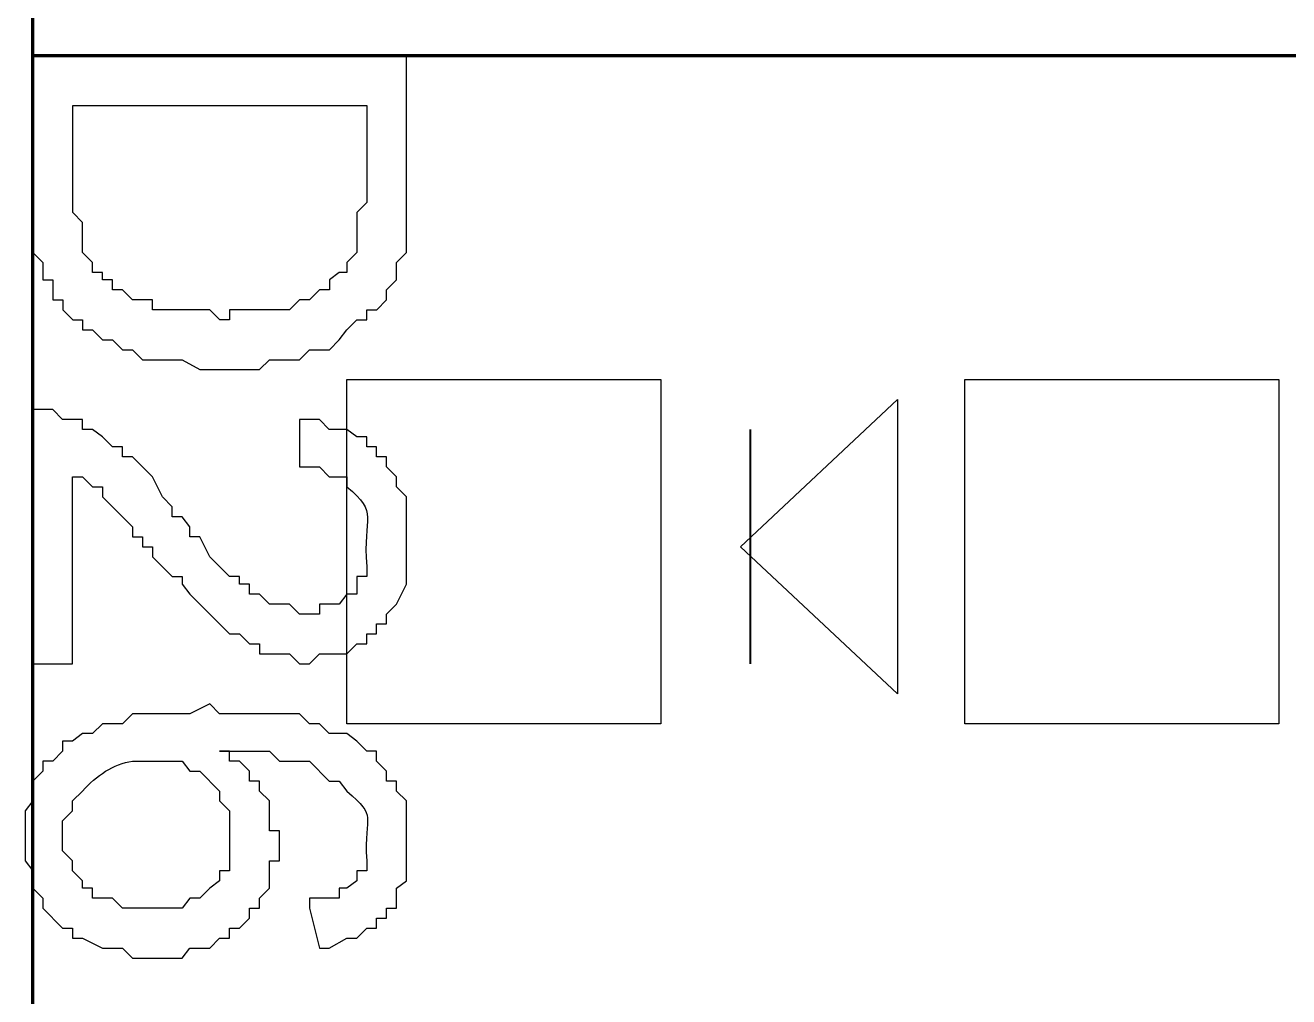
# Model space of a CAD drawing. Header units: millimetres. Extents: x -109 to -14.2, y -107.5 to -24.7.
# Drawn here: x -46.628 to -43.356, y -63.467 to -60.953 of the extents above; entities that cross this region are included whole.
import ezdxf

# ---------------------------------------------------------------- set-up
doc = ezdxf.new("R2010")
doc.units = ezdxf.units.MM
doc.header["$MEASUREMENT"] = 0
doc.layers.add('layer 1', color=7, linetype='Continuous')

msp = doc.modelspace()

# ---------------------------------------------------------------- linework, layer by layer
at = {"layer": 'layer 1', "color": 0, "lineweight": 80}
for points in [[(-46.6086, -91.5042), (-46.6086, -91.5042), (-46.6086, -40.7152), (-46.6086, -40.7152)], [(-46.6086, -61.0308), (-46.6086, -61.0308), (-37.9674, -61.0308), (-37.9674, -61.0308)]]:
    msp.add_open_spline(points, degree=3, dxfattribs=at)
at = {"layer": 'layer 1', "color": 0}
for points, knots in [([(-46.6086, -58.4881), (-46.6086, -58.4881), (-46.6086, -61.0308), (-46.6086, -61.0308), (-46.6086, -61.0308), (-46.6086, -61.0308), (-37.7157, -61.0308), (-37.7157, -61.0308), (-37.7157, -61.0308), (-37.7157, -61.0308), (-37.7157, -58.4881), (-37.7157, -58.4881), (-37.7157, -58.4881), (-37.7157, -58.4881), (-46.6086, -58.4881), (-46.6086, -58.4881)], [0, 0, 0, 0, 0.2, 0.2, 0.2, 0.2, 0.4, 0.4, 0.4, 0.4, 0.6, 0.6, 0.6, 0.6, 1, 1, 1, 1]), ([(-46.6086, -61.0308), (-46.6086, -61.0308), (-45.6406, -61.0308), (-45.6406, -61.0308), (-45.6406, -61.0308), (-45.6406, -61.0308), (-45.6406, -61.5406), (-45.6406, -61.5406), (-45.6406, -61.5406), (-45.6406, -61.5406), (-45.6664, -61.5664), (-45.6664, -61.5664), (-45.6664, -61.5664), (-45.6664, -61.5664), (-45.6664, -61.6116), (-45.6664, -61.6116), (-45.6664, -61.6116), (-45.6664, -61.6116), (-45.6922, -61.6374), (-45.6922, -61.6374), (-45.6922, -61.6374), (-45.6922, -61.6374), (-45.6922, -61.6632), (-45.6922, -61.6632), (-45.6922, -61.6632), (-45.6922, -61.6632), (-45.718, -61.6891), (-45.718, -61.6891), (-45.718, -61.6891), (-45.718, -61.6891), (-45.7438, -61.6891), (-45.7438, -61.6891), (-45.7438, -61.6891), (-45.7438, -61.6891), (-45.7438, -61.7149), (-45.7438, -61.7149), (-45.7438, -61.7149), (-45.7438, -61.7149), (-45.7696, -61.7149), (-45.7696, -61.7149), (-45.7696, -61.7149), (-45.7696, -61.7149), (-45.7954, -61.7407), (-45.7954, -61.7407), (-45.7954, -61.7407), (-45.7954, -61.7407), (-45.8148, -61.7665), (-45.8148, -61.7665), (-45.8148, -61.7665), (-45.8148, -61.7665), (-45.8406, -61.7923), (-45.8406, -61.7923), (-45.8406, -61.7923), (-45.8406, -61.7923), (-45.8922, -61.7923), (-45.8922, -61.7923), (-45.8922, -61.7923), (-45.8922, -61.7923), (-45.9181, -61.8181), (-45.9181, -61.8181), (-45.9181, -61.8181), (-45.9181, -61.8181), (-45.9955, -61.8181), (-45.9955, -61.8181), (-45.9955, -61.8181), (-45.9955, -61.8181), (-46.0213, -61.8439), (-46.0213, -61.8439), (-46.0213, -61.8439), (-46.0213, -61.8439), (-46.1762, -61.8439), (-46.1762, -61.8439), (-46.1762, -61.8439), (-46.1762, -61.8439), (-46.2214, -61.8181), (-46.2214, -61.8181), (-46.2214, -61.8181), (-46.2214, -61.8181), (-46.3246, -61.8181), (-46.3246, -61.8181), (-46.3246, -61.8181), (-46.3246, -61.8181), (-46.3505, -61.7923), (-46.3505, -61.7923), (-46.3505, -61.7923), (-46.3505, -61.7923), (-46.3763, -61.7923), (-46.3763, -61.7923), (-46.3763, -61.7923), (-46.3763, -61.7923), (-46.4021, -61.7665), (-46.4021, -61.7665), (-46.4021, -61.7665), (-46.4021, -61.7665), (-46.4279, -61.7665), (-46.4279, -61.7665), (-46.4279, -61.7665), (-46.4279, -61.7665), (-46.4537, -61.7407), (-46.4537, -61.7407), (-46.4537, -61.7407), (-46.4537, -61.7407), (-46.4795, -61.7407), (-46.4795, -61.7407), (-46.4795, -61.7407), (-46.4795, -61.7407), (-46.4795, -61.7149), (-46.4795, -61.7149), (-46.4795, -61.7149), (-46.4795, -61.7149), (-46.5053, -61.7149), (-46.5053, -61.7149), (-46.5053, -61.7149), (-46.5053, -61.7149), (-46.5311, -61.6891), (-46.5311, -61.6891), (-46.5311, -61.6891), (-46.5311, -61.6891), (-46.5311, -61.6632), (-46.5311, -61.6632), (-46.5311, -61.6632), (-46.5311, -61.6632), (-46.557, -61.6632), (-46.557, -61.6632), (-46.557, -61.6632), (-46.557, -61.6632), (-46.557, -61.6116), (-46.557, -61.6116), (-46.557, -61.6116), (-46.557, -61.6116), (-46.5828, -61.6116), (-46.5828, -61.6116), (-46.5828, -61.6116), (-46.5828, -61.6116), (-46.5828, -61.5664), (-46.5828, -61.5664), (-46.5828, -61.5664), (-46.5828, -61.5664), (-46.6086, -61.5406), (-46.6086, -61.5406), (-46.6086, -61.5406), (-46.6086, -61.5406), (-46.6086, -61.3857), (-46.6086, -61.3857), (-46.6086, -61.3857), (-46.6086, -61.3857), (-46.6086, -61.0308), (-46.6086, -61.0308)], [0, 0, 0, 0, 0.026316, 0.026316, 0.026316, 0.026316, 0.052632, 0.052632, 0.052632, 0.052632, 0.078947, 0.078947, 0.078947, 0.078947, 0.105263, 0.105263, 0.105263, 0.105263, 0.131579, 0.131579, 0.131579, 0.131579, 0.157895, 0.157895, 0.157895, 0.157895, 0.184211, 0.184211, 0.184211, 0.184211, 0.210526, 0.210526, 0.210526, 0.210526, 0.236842, 0.236842, 0.236842, 0.236842, 0.263158, 0.263158, 0.263158, 0.263158, 0.289474, 0.289474, 0.289474, 0.289474, 0.315789, 0.315789, 0.315789, 0.315789, 0.342105, 0.342105, 0.342105, 0.342105, 0.368421, 0.368421, 0.368421, 0.368421, 0.394737, 0.394737, 0.394737, 0.394737, 0.421053, 0.421053, 0.421053, 0.421053, 0.447368, 0.447368, 0.447368, 0.447368, 0.473684, 0.473684, 0.473684, 0.473684, 0.5, 0.5, 0.5, 0.5, 0.526316, 0.526316, 0.526316, 0.526316, 0.552632, 0.552632, 0.552632, 0.552632, 0.578947, 0.578947, 0.578947, 0.578947, 0.605263, 0.605263, 0.605263, 0.605263, 0.631579, 0.631579, 0.631579, 0.631579, 0.657895, 0.657895, 0.657895, 0.657895, 0.684211, 0.684211, 0.684211, 0.684211, 0.710526, 0.710526, 0.710526, 0.710526, 0.736842, 0.736842, 0.736842, 0.736842, 0.763158, 0.763158, 0.763158, 0.763158, 0.789474, 0.789474, 0.789474, 0.789474, 0.815789, 0.815789, 0.815789, 0.815789, 0.842105, 0.842105, 0.842105, 0.842105, 0.868421, 0.868421, 0.868421, 0.868421, 0.894737, 0.894737, 0.894737, 0.894737, 0.921053, 0.921053, 0.921053, 0.921053, 0.947368, 0.947368, 0.947368, 0.947368, 1, 1, 1, 1]), ([(-46.5053, -61.1599), (-46.5053, -61.1599), (-46.5053, -61.4374), (-46.5053, -61.4374), (-46.5053, -61.4374), (-46.5053, -61.4374), (-46.4795, -61.4632), (-46.4795, -61.4632), (-46.4795, -61.4632), (-46.4795, -61.4632), (-46.4795, -61.5406), (-46.4795, -61.5406), (-46.4795, -61.5406), (-46.4795, -61.5406), (-46.4537, -61.5664), (-46.4537, -61.5664), (-46.4537, -61.5664), (-46.4537, -61.5664), (-46.4537, -61.5923), (-46.4537, -61.5923), (-46.4537, -61.5923), (-46.4537, -61.5923), (-46.4279, -61.5923), (-46.4279, -61.5923), (-46.4279, -61.5923), (-46.4279, -61.5923), (-46.4279, -61.6116), (-46.4279, -61.6116), (-46.4279, -61.6116), (-46.4279, -61.6116), (-46.4021, -61.6116), (-46.4021, -61.6116), (-46.4021, -61.6116), (-46.4021, -61.6116), (-46.4021, -61.6374), (-46.4021, -61.6374), (-46.4021, -61.6374), (-46.4021, -61.6374), (-46.3763, -61.6374), (-46.3763, -61.6374), (-46.3763, -61.6374), (-46.3763, -61.6374), (-46.3505, -61.6632), (-46.3505, -61.6632), (-46.3505, -61.6632), (-46.3505, -61.6632), (-46.2988, -61.6632), (-46.2988, -61.6632), (-46.2988, -61.6632), (-46.2988, -61.6632), (-46.2988, -61.6891), (-46.2988, -61.6891), (-46.2988, -61.6891), (-46.2988, -61.6891), (-46.1504, -61.6891), (-46.1504, -61.6891), (-46.1504, -61.6891), (-46.1504, -61.6891), (-46.1246, -61.7149), (-46.1246, -61.7149), (-46.1246, -61.7149), (-46.1246, -61.7149), (-46.0988, -61.7149), (-46.0988, -61.7149), (-46.0988, -61.7149), (-46.0988, -61.7149), (-46.0988, -61.6891), (-46.0988, -61.6891), (-46.0988, -61.6891), (-46.0988, -61.6891), (-45.9439, -61.6891), (-45.9439, -61.6891), (-45.9439, -61.6891), (-45.9439, -61.6891), (-45.9181, -61.6632), (-45.9181, -61.6632), (-45.9181, -61.6632), (-45.9181, -61.6632), (-45.8922, -61.6632), (-45.8922, -61.6632), (-45.8922, -61.6632), (-45.8922, -61.6632), (-45.8664, -61.6374), (-45.8664, -61.6374), (-45.8664, -61.6374), (-45.8664, -61.6374), (-45.8406, -61.6374), (-45.8406, -61.6374), (-45.8406, -61.6374), (-45.8406, -61.6374), (-45.8406, -61.6116), (-45.8406, -61.6116), (-45.8406, -61.6116), (-45.8406, -61.6116), (-45.8148, -61.5923), (-45.8148, -61.5923), (-45.8148, -61.5923), (-45.8148, -61.5923), (-45.7954, -61.5923), (-45.7954, -61.5923), (-45.7954, -61.5923), (-45.7954, -61.5923), (-45.7954, -61.5664), (-45.7954, -61.5664), (-45.7954, -61.5664), (-45.7954, -61.5664), (-45.7696, -61.5406), (-45.7696, -61.5406), (-45.7696, -61.5406), (-45.7696, -61.5406), (-45.7696, -61.4374), (-45.7696, -61.4374), (-45.7696, -61.4374), (-45.7696, -61.4374), (-45.7438, -61.4116), (-45.7438, -61.4116), (-45.7438, -61.4116), (-45.7438, -61.4116), (-45.7438, -61.1599), (-45.7438, -61.1599), (-45.7438, -61.1599), (-45.7438, -61.1599), (-46.5053, -61.1599), (-46.5053, -61.1599)], [0, 0, 0, 0, 0.03125, 0.03125, 0.03125, 0.03125, 0.0625, 0.0625, 0.0625, 0.0625, 0.09375, 0.09375, 0.09375, 0.09375, 0.125, 0.125, 0.125, 0.125, 0.15625, 0.15625, 0.15625, 0.15625, 0.1875, 0.1875, 0.1875, 0.1875, 0.21875, 0.21875, 0.21875, 0.21875, 0.25, 0.25, 0.25, 0.25, 0.28125, 0.28125, 0.28125, 0.28125, 0.3125, 0.3125, 0.3125, 0.3125, 0.34375, 0.34375, 0.34375, 0.34375, 0.375, 0.375, 0.375, 0.375, 0.40625, 0.40625, 0.40625, 0.40625, 0.4375, 0.4375, 0.4375, 0.4375, 0.46875, 0.46875, 0.46875, 0.46875, 0.5, 0.5, 0.5, 0.5, 0.53125, 0.53125, 0.53125, 0.53125, 0.5625, 0.5625, 0.5625, 0.5625, 0.59375, 0.59375, 0.59375, 0.59375, 0.625, 0.625, 0.625, 0.625, 0.65625, 0.65625, 0.65625, 0.65625, 0.6875, 0.6875, 0.6875, 0.6875, 0.71875, 0.71875, 0.71875, 0.71875, 0.75, 0.75, 0.75, 0.75, 0.78125, 0.78125, 0.78125, 0.78125, 0.8125, 0.8125, 0.8125, 0.8125, 0.84375, 0.84375, 0.84375, 0.84375, 0.875, 0.875, 0.875, 0.875, 0.90625, 0.90625, 0.90625, 0.90625, 0.9375, 0.9375, 0.9375, 0.9375, 1, 1, 1, 1]), ([(-45.7954, -61.8697), (-45.7954, -61.8697), (-45.7954, -62.7603), (-45.7954, -62.7603), (-45.7954, -62.7603), (-45.7954, -62.7603), (-44.9823, -62.7603), (-44.9823, -62.7603), (-44.9823, -62.7603), (-44.9823, -62.7603), (-44.9823, -61.8697), (-44.9823, -61.8697), (-44.9823, -61.8697), (-44.9823, -61.8697), (-45.7954, -61.8697), (-45.7954, -61.8697)], [0, 0, 0, 0, 0.2, 0.2, 0.2, 0.2, 0.4, 0.4, 0.4, 0.4, 0.6, 0.6, 0.6, 0.6, 1, 1, 1, 1]), ([(-44.195, -61.8697), (-44.195, -61.8697), (-44.195, -62.7603), (-44.195, -62.7603), (-44.195, -62.7603), (-44.195, -62.7603), (-43.3818, -62.7603), (-43.3818, -62.7603), (-43.3818, -62.7603), (-43.3818, -62.7603), (-43.3818, -61.8697), (-43.3818, -61.8697), (-43.3818, -61.8697), (-43.3818, -61.8697), (-44.195, -61.8697), (-44.195, -61.8697)], [0, 0, 0, 0, 0.2, 0.2, 0.2, 0.2, 0.4, 0.4, 0.4, 0.4, 0.6, 0.6, 0.6, 0.6, 1, 1, 1, 1]), ([(-44.3692, -61.9214), (-44.3692, -61.9214), (-44.7758, -62.3021), (-44.7758, -62.3021), (-44.7758, -62.3021), (-44.7758, -62.3021), (-44.3692, -62.6829), (-44.3692, -62.6829), (-44.3692, -62.6829), (-44.3692, -62.6829), (-44.3692, -61.9214), (-44.3692, -61.9214)], [0, 0, 0, 0, 0.25, 0.25, 0.25, 0.25, 0.5, 0.5, 0.5, 0.5, 1, 1, 1, 1]), ([(-46.5054, -62.6054), (-46.5054, -62.6054), (-46.6087, -62.6054), (-46.6087, -62.6054), (-46.6087, -62.6054), (-46.6087, -62.6054), (-46.6087, -61.9472), (-46.6087, -61.9472), (-46.6087, -61.9472), (-46.6087, -61.9472), (-46.5571, -61.9472), (-46.5571, -61.9472), (-46.5571, -61.9472), (-46.5571, -61.9472), (-46.5313, -61.973), (-46.5313, -61.973), (-46.5313, -61.973), (-46.5313, -61.973), (-46.4796, -61.973), (-46.4796, -61.973), (-46.4796, -61.973), (-46.4796, -61.973), (-46.4796, -61.9988), (-46.4796, -61.9988), (-46.4796, -61.9988), (-46.4796, -61.9988), (-46.4538, -61.9988), (-46.4538, -61.9988), (-46.4538, -61.9988), (-46.4538, -61.9988), (-46.428, -62.0182), (-46.428, -62.0182), (-46.428, -62.0182), (-46.428, -62.0182), (-46.4022, -62.044), (-46.4022, -62.044), (-46.4022, -62.044), (-46.4022, -62.044), (-46.3764, -62.044), (-46.3764, -62.044), (-46.3764, -62.044), (-46.3764, -62.044), (-46.3764, -62.0698), (-46.3764, -62.0698), (-46.3764, -62.0698), (-46.3764, -62.0698), (-46.3505, -62.0698), (-46.3505, -62.0698), (-46.3505, -62.0698), (-46.3505, -62.0698), (-46.2989, -62.1214), (-46.2989, -62.1214), (-46.2989, -62.1214), (-46.2989, -62.1214), (-46.2731, -62.1731), (-46.2731, -62.1731), (-46.2731, -62.1731), (-46.2731, -62.1731), (-46.2473, -62.1989), (-46.2473, -62.1989), (-46.2473, -62.1989), (-46.2473, -62.1989), (-46.2473, -62.2247), (-46.2473, -62.2247), (-46.2473, -62.2247), (-46.2473, -62.2247), (-46.2215, -62.2247), (-46.2215, -62.2247), (-46.2215, -62.2247), (-46.2215, -62.2247), (-46.2021, -62.2505), (-46.2021, -62.2505), (-46.2021, -62.2505), (-46.2021, -62.2505), (-46.2021, -62.2763), (-46.2021, -62.2763), (-46.2021, -62.2763), (-46.2021, -62.2763), (-46.1763, -62.2763), (-46.1763, -62.2763), (-46.1763, -62.2763), (-46.1763, -62.2763), (-46.1505, -62.328), (-46.1505, -62.328), (-46.1505, -62.328), (-46.1505, -62.328), (-46.0989, -62.3796), (-46.0989, -62.3796), (-46.0989, -62.3796), (-46.0989, -62.3796), (-46.073, -62.3796), (-46.073, -62.3796), (-46.073, -62.3796), (-46.073, -62.3796), (-46.073, -62.3989), (-46.073, -62.3989), (-46.073, -62.3989), (-46.073, -62.3989), (-46.0472, -62.3989), (-46.0472, -62.3989), (-46.0472, -62.3989), (-46.0472, -62.3989), (-46.0472, -62.4248), (-46.0472, -62.4248), (-46.0472, -62.4248), (-46.0472, -62.4248), (-46.0214, -62.4248), (-46.0214, -62.4248), (-46.0214, -62.4248), (-46.0214, -62.4248), (-45.9956, -62.4506), (-45.9956, -62.4506), (-45.9956, -62.4506), (-45.9956, -62.4506), (-45.944, -62.4506), (-45.944, -62.4506), (-45.944, -62.4506), (-45.944, -62.4506), (-45.9182, -62.4764), (-45.9182, -62.4764), (-45.9182, -62.4764), (-45.9182, -62.4764), (-45.8665, -62.4764), (-45.8665, -62.4764), (-45.8665, -62.4764), (-45.8665, -62.4764), (-45.8665, -62.4506), (-45.8665, -62.4506), (-45.8665, -62.4506), (-45.8665, -62.4506), (-45.8149, -62.4506), (-45.8149, -62.4506), (-45.8149, -62.4506), (-45.8149, -62.4506), (-45.7956, -62.4248), (-45.7956, -62.4248), (-45.7956, -62.4248), (-45.7956, -62.4248), (-45.7697, -62.4248), (-45.7697, -62.4248), (-45.7697, -62.4248), (-45.7697, -62.4248), (-45.7697, -62.3796), (-45.7697, -62.3796), (-45.7697, -62.3796), (-45.7697, -62.3796), (-45.7439, -62.3796), (-45.7439, -62.3796), (-45.7439, -62.3796), (-45.7439, -62.3796), (-45.7439, -62.3538), (-45.7439, -62.3538), (-45.7439, -62.3538), (-45.7556, -62.2206), (-45.7091, -62.2169), (-45.7956, -62.1473), (-45.7956, -62.1473), (-45.7956, -62.1473), (-45.7956, -62.1214), (-45.7956, -62.1214), (-45.7956, -62.1214), (-45.7956, -62.1214), (-45.8407, -62.1214), (-45.8407, -62.1214), (-45.8407, -62.1214), (-45.8407, -62.1214), (-45.8665, -62.0956), (-45.8665, -62.0956), (-45.8665, -62.0956), (-45.8665, -62.0956), (-45.9182, -62.0956), (-45.9182, -62.0956), (-45.9182, -62.0956), (-45.9182, -62.0956), (-45.9182, -61.973), (-45.9182, -61.973), (-45.9182, -61.973), (-45.9182, -61.973), (-45.8665, -61.973), (-45.8665, -61.973), (-45.8665, -61.973), (-45.8665, -61.973), (-45.8407, -61.9988), (-45.8407, -61.9988), (-45.8407, -61.9988), (-45.8407, -61.9988), (-45.7956, -61.9988), (-45.7956, -61.9988), (-45.7956, -61.9988), (-45.7956, -61.9988), (-45.7697, -62.0182), (-45.7697, -62.0182), (-45.7697, -62.0182), (-45.7697, -62.0182), (-45.7439, -62.0182), (-45.7439, -62.0182), (-45.7439, -62.0182), (-45.7439, -62.0182), (-45.7439, -62.044), (-45.7439, -62.044), (-45.7439, -62.044), (-45.7439, -62.044), (-45.7181, -62.044), (-45.7181, -62.044), (-45.7181, -62.044), (-45.7181, -62.044), (-45.7181, -62.0698), (-45.7181, -62.0698), (-45.7181, -62.0698), (-45.7181, -62.0698), (-45.6923, -62.0698), (-45.6923, -62.0698), (-45.6923, -62.0698), (-45.6923, -62.0698), (-45.6923, -62.0956), (-45.6923, -62.0956), (-45.6923, -62.0956), (-45.6923, -62.0956), (-45.6665, -62.1214), (-45.6665, -62.1214), (-45.6665, -62.1214), (-45.6665, -62.1214), (-45.6665, -62.1473), (-45.6665, -62.1473), (-45.6665, -62.1473), (-45.6665, -62.1473), (-45.6407, -62.1731), (-45.6407, -62.1731), (-45.6407, -62.1731), (-45.6407, -62.1731), (-45.6407, -62.3989), (-45.6407, -62.3989), (-45.6407, -62.3989), (-45.6407, -62.3989), (-45.6665, -62.4506), (-45.6665, -62.4506), (-45.6665, -62.4506), (-45.6665, -62.4506), (-45.6923, -62.4764), (-45.6923, -62.4764), (-45.6923, -62.4764), (-45.6923, -62.4764), (-45.6923, -62.5022), (-45.6923, -62.5022), (-45.6923, -62.5022), (-45.6923, -62.5022), (-45.7181, -62.5022), (-45.7181, -62.5022), (-45.7181, -62.5022), (-45.7181, -62.5022), (-45.7181, -62.528), (-45.7181, -62.528), (-45.7181, -62.528), (-45.7181, -62.528), (-45.7439, -62.528), (-45.7439, -62.528), (-45.7439, -62.528), (-45.7439, -62.528), (-45.7439, -62.5538), (-45.7439, -62.5538), (-45.7439, -62.5538), (-45.7439, -62.5538), (-45.7697, -62.5538), (-45.7697, -62.5538), (-45.7697, -62.5538), (-45.7697, -62.5538), (-45.7956, -62.5796), (-45.7956, -62.5796), (-45.7956, -62.5796), (-45.7956, -62.5796), (-45.8665, -62.5796), (-45.8665, -62.5796), (-45.8665, -62.5796), (-45.8665, -62.5796), (-45.8924, -62.6054), (-45.8924, -62.6054), (-45.8924, -62.6054), (-45.8924, -62.6054), (-45.9182, -62.6054), (-45.9182, -62.6054), (-45.9182, -62.6054), (-45.9182, -62.6054), (-45.944, -62.5796), (-45.944, -62.5796), (-45.944, -62.5796), (-45.944, -62.5796), (-46.0214, -62.5796), (-46.0214, -62.5796), (-46.0214, -62.5796), (-46.0214, -62.5796), (-46.0214, -62.5538), (-46.0214, -62.5538), (-46.0214, -62.5538), (-46.0214, -62.5538), (-46.0472, -62.5538), (-46.0472, -62.5538), (-46.0472, -62.5538), (-46.0472, -62.5538), (-46.073, -62.528), (-46.073, -62.528), (-46.073, -62.528), (-46.073, -62.528), (-46.0989, -62.528), (-46.0989, -62.528), (-46.0989, -62.528), (-46.0989, -62.528), (-46.2021, -62.4248), (-46.2021, -62.4248), (-46.2021, -62.4248), (-46.2021, -62.4248), (-46.2215, -62.3989), (-46.2215, -62.3989), (-46.2215, -62.3989), (-46.2215, -62.3989), (-46.2215, -62.3796), (-46.2215, -62.3796), (-46.2215, -62.3796), (-46.2215, -62.3796), (-46.2473, -62.3796), (-46.2473, -62.3796), (-46.2473, -62.3796), (-46.2473, -62.3796), (-46.2989, -62.328), (-46.2989, -62.328), (-46.2989, -62.328), (-46.2989, -62.328), (-46.2989, -62.3021), (-46.2989, -62.3021), (-46.2989, -62.3021), (-46.2989, -62.3021), (-46.3247, -62.3021), (-46.3247, -62.3021), (-46.3247, -62.3021), (-46.3247, -62.3021), (-46.3247, -62.2763), (-46.3247, -62.2763), (-46.3247, -62.2763), (-46.3247, -62.2763), (-46.3505, -62.2763), (-46.3505, -62.2763), (-46.3505, -62.2763), (-46.3505, -62.2763), (-46.3505, -62.2505), (-46.3505, -62.2505), (-46.3505, -62.2505), (-46.3505, -62.2505), (-46.428, -62.1731), (-46.428, -62.1731), (-46.428, -62.1731), (-46.428, -62.1731), (-46.428, -62.1473), (-46.428, -62.1473), (-46.428, -62.1473), (-46.428, -62.1473), (-46.4538, -62.1473), (-46.4538, -62.1473), (-46.4538, -62.1473), (-46.4538, -62.1473), (-46.4796, -62.1214), (-46.4796, -62.1214), (-46.4796, -62.1214), (-46.4796, -62.1214), (-46.5054, -62.1214), (-46.5054, -62.1214), (-46.5054, -62.1214), (-46.5054, -62.1214), (-46.5054, -62.6054), (-46.5054, -62.6054)], [0, 0, 0, 0, 0.010753, 0.010753, 0.010753, 0.010753, 0.021505, 0.021505, 0.021505, 0.021505, 0.032258, 0.032258, 0.032258, 0.032258, 0.043011, 0.043011, 0.043011, 0.043011, 0.053763, 0.053763, 0.053763, 0.053763, 0.064516, 0.064516, 0.064516, 0.064516, 0.075269, 0.075269, 0.075269, 0.075269, 0.086022, 0.086022, 0.086022, 0.086022, 0.096774, 0.096774, 0.096774, 0.096774, 0.107527, 0.107527, 0.107527, 0.107527, 0.11828, 0.11828, 0.11828, 0.11828, 0.129032, 0.129032, 0.129032, 0.129032, 0.139785, 0.139785, 0.139785, 0.139785, 0.150538, 0.150538, 0.150538, 0.150538, 0.16129, 0.16129, 0.16129, 0.16129, 0.172043, 0.172043, 0.172043, 0.172043, 0.182796, 0.182796, 0.182796, 0.182796, 0.193548, 0.193548, 0.193548, 0.193548, 0.204301, 0.204301, 0.204301, 0.204301, 0.215054, 0.215054, 0.215054, 0.215054, 0.225806, 0.225806, 0.225806, 0.225806, 0.236559, 0.236559, 0.236559, 0.236559, 0.247312, 0.247312, 0.247312, 0.247312, 0.258065, 0.258065, 0.258065, 0.258065, 0.268817, 0.268817, 0.268817, 0.268817, 0.27957, 0.27957, 0.27957, 0.27957, 0.290323, 0.290323, 0.290323, 0.290323, 0.301075, 0.301075, 0.301075, 0.301075, 0.311828, 0.311828, 0.311828, 0.311828, 0.322581, 0.322581, 0.322581, 0.322581, 0.333333, 0.333333, 0.333333, 0.333333, 0.344086, 0.344086, 0.344086, 0.344086, 0.354839, 0.354839, 0.354839, 0.354839, 0.365591, 0.365591, 0.365591, 0.365591, 0.376344, 0.376344, 0.376344, 0.376344, 0.387097, 0.387097, 0.387097, 0.387097, 0.397849, 0.397849, 0.397849, 0.397849, 0.408602, 0.408602, 0.408602, 0.408602, 0.419355, 0.419355, 0.419355, 0.419355, 0.430108, 0.430108, 0.430108, 0.430108, 0.44086, 0.44086, 0.44086, 0.44086, 0.451613, 0.451613, 0.451613, 0.451613, 0.462366, 0.462366, 0.462366, 0.462366, 0.473118, 0.473118, 0.473118, 0.473118, 0.483871, 0.483871, 0.483871, 0.483871, 0.494624, 0.494624, 0.494624, 0.494624, 0.505376, 0.505376, 0.505376, 0.505376, 0.516129, 0.516129, 0.516129, 0.516129, 0.526882, 0.526882, 0.526882, 0.526882, 0.537634, 0.537634, 0.537634, 0.537634, 0.548387, 0.548387, 0.548387, 0.548387, 0.55914, 0.55914, 0.55914, 0.55914, 0.569892, 0.569892, 0.569892, 0.569892, 0.580645, 0.580645, 0.580645, 0.580645, 0.591398, 0.591398, 0.591398, 0.591398, 0.602151, 0.602151, 0.602151, 0.602151, 0.612903, 0.612903, 0.612903, 0.612903, 0.623656, 0.623656, 0.623656, 0.623656, 0.634409, 0.634409, 0.634409, 0.634409, 0.645161, 0.645161, 0.645161, 0.645161, 0.655914, 0.655914, 0.655914, 0.655914, 0.666667, 0.666667, 0.666667, 0.666667, 0.677419, 0.677419, 0.677419, 0.677419, 0.688172, 0.688172, 0.688172, 0.688172, 0.698925, 0.698925, 0.698925, 0.698925, 0.709677, 0.709677, 0.709677, 0.709677, 0.72043, 0.72043, 0.72043, 0.72043, 0.731183, 0.731183, 0.731183, 0.731183, 0.741935, 0.741935, 0.741935, 0.741935, 0.752688, 0.752688, 0.752688, 0.752688, 0.763441, 0.763441, 0.763441, 0.763441, 0.774194, 0.774194, 0.774194, 0.774194, 0.784946, 0.784946, 0.784946, 0.784946, 0.795699, 0.795699, 0.795699, 0.795699, 0.806452, 0.806452, 0.806452, 0.806452, 0.817204, 0.817204, 0.817204, 0.817204, 0.827957, 0.827957, 0.827957, 0.827957, 0.83871, 0.83871, 0.83871, 0.83871, 0.849462, 0.849462, 0.849462, 0.849462, 0.860215, 0.860215, 0.860215, 0.860215, 0.870968, 0.870968, 0.870968, 0.870968, 0.88172, 0.88172, 0.88172, 0.88172, 0.892473, 0.892473, 0.892473, 0.892473, 0.903226, 0.903226, 0.903226, 0.903226, 0.913978, 0.913978, 0.913978, 0.913979, 0.924731, 0.924731, 0.924731, 0.924731, 0.935484, 0.935484, 0.935484, 0.935484, 0.946237, 0.946237, 0.946237, 0.946237, 0.956989, 0.956989, 0.956989, 0.956989, 0.967742, 0.967742, 0.967742, 0.967742, 0.978495, 0.978495, 0.978495, 0.978495, 1, 1, 1, 1]), ([(-45.8665, -63.3411), (-45.8665, -63.3411), (-45.8924, -63.2379), (-45.8924, -63.2379), (-45.8924, -63.2379), (-45.8924, -63.2379), (-45.8924, -63.2121), (-45.8924, -63.2121), (-45.8924, -63.2121), (-45.8924, -63.2121), (-45.8149, -63.2121), (-45.8149, -63.2121), (-45.8149, -63.2121), (-45.8149, -63.2121), (-45.8149, -63.1863), (-45.8149, -63.1863), (-45.8149, -63.1863), (-45.8149, -63.1863), (-45.7956, -63.1863), (-45.7956, -63.1863), (-45.7956, -63.1863), (-45.7956, -63.1863), (-45.7697, -63.1669), (-45.7697, -63.1669), (-45.7697, -63.1669), (-45.7697, -63.1669), (-45.7697, -63.1411), (-45.7697, -63.1411), (-45.7697, -63.1411), (-45.7697, -63.1411), (-45.7439, -63.1411), (-45.7439, -63.1411), (-45.7439, -63.1411), (-45.7439, -63.1411), (-45.7439, -63.1153), (-45.7439, -63.1153), (-45.7439, -63.1153), (-45.7522, -62.989), (-45.7133, -63.0059), (-45.7956, -62.9346), (-45.7956, -62.9346), (-45.7956, -62.9346), (-45.8149, -62.9088), (-45.8149, -62.9088), (-45.8149, -62.9088), (-45.8149, -62.9088), (-45.8407, -62.9088), (-45.8407, -62.9088), (-45.8407, -62.9088), (-45.8407, -62.9088), (-45.8924, -62.8571), (-45.8924, -62.8571), (-45.8924, -62.8571), (-45.8924, -62.8571), (-45.9698, -62.8571), (-45.9698, -62.8571), (-45.9698, -62.8571), (-45.9698, -62.8571), (-45.9956, -62.8313), (-45.9956, -62.8313), (-45.9956, -62.8313), (-45.9956, -62.8313), (-46.1247, -62.8313), (-46.1247, -62.8313), (-46.1247, -62.8313), (-46.1247, -62.8313), (-46.0989, -62.8313), (-46.0989, -62.8313), (-46.0989, -62.8313), (-46.0989, -62.8313), (-46.0989, -62.8571), (-46.0989, -62.8571), (-46.0989, -62.8571), (-46.0989, -62.8571), (-46.073, -62.8571), (-46.073, -62.8571), (-46.073, -62.8571), (-46.073, -62.8571), (-46.0472, -62.8829), (-46.0472, -62.8829), (-46.0472, -62.8829), (-46.0472, -62.8829), (-46.0472, -62.9088), (-46.0472, -62.9088), (-46.0472, -62.9088), (-46.0472, -62.9088), (-46.0214, -62.9088), (-46.0214, -62.9088), (-46.0214, -62.9088), (-46.0214, -62.9088), (-46.0214, -62.9346), (-46.0214, -62.9346), (-46.0214, -62.9346), (-46.0214, -62.9346), (-45.9956, -62.9604), (-45.9956, -62.9604), (-45.9956, -62.9604), (-45.9956, -62.9604), (-45.9956, -63.0378), (-45.9956, -63.0378), (-45.9956, -63.0378), (-45.9956, -63.0378), (-45.9698, -63.0378), (-45.9698, -63.0378), (-45.9698, -63.0378), (-45.9698, -63.0378), (-45.9698, -63.1153), (-45.9698, -63.1153), (-45.9698, -63.1153), (-45.9698, -63.1153), (-45.9956, -63.1153), (-45.9956, -63.1153), (-45.9956, -63.1153), (-45.9956, -63.1153), (-45.9956, -63.1863), (-45.9956, -63.1863), (-45.9956, -63.1863), (-45.9956, -63.1863), (-46.0214, -63.2121), (-46.0214, -63.2121), (-46.0214, -63.2121), (-46.0214, -63.2121), (-46.0214, -63.2379), (-46.0214, -63.2379), (-46.0214, -63.2379), (-46.0214, -63.2379), (-46.0472, -63.2379), (-46.0472, -63.2379), (-46.0472, -63.2379), (-46.0472, -63.2379), (-46.0472, -63.2637), (-46.0472, -63.2637), (-46.0472, -63.2637), (-46.0472, -63.2637), (-46.073, -63.2895), (-46.073, -63.2895), (-46.073, -63.2895), (-46.073, -63.2895), (-46.0989, -63.2895), (-46.0989, -63.2895), (-46.0989, -63.2895), (-46.0989, -63.2895), (-46.0989, -63.3153), (-46.0989, -63.3153), (-46.0989, -63.3153), (-46.0989, -63.3153), (-46.1247, -63.3153), (-46.1247, -63.3153), (-46.1247, -63.3153), (-46.1247, -63.3153), (-46.1505, -63.3411), (-46.1505, -63.3411), (-46.1505, -63.3411), (-46.1505, -63.3411), (-46.2021, -63.3411), (-46.2021, -63.3411), (-46.2021, -63.3411), (-46.2021, -63.3411), (-46.2215, -63.367), (-46.2215, -63.367), (-46.2215, -63.367), (-46.2215, -63.367), (-46.3505, -63.367), (-46.3505, -63.367), (-46.3505, -63.367), (-46.3505, -63.367), (-46.3764, -63.3411), (-46.3764, -63.3411), (-46.3764, -63.3411), (-46.3764, -63.3411), (-46.428, -63.3411), (-46.428, -63.3411), (-46.428, -63.3411), (-46.428, -63.3411), (-46.4796, -63.3153), (-46.4796, -63.3153), (-46.4796, -63.3153), (-46.4796, -63.3153), (-46.5054, -63.3153), (-46.5054, -63.3153), (-46.5054, -63.3153), (-46.5054, -63.3153), (-46.5054, -63.2895), (-46.5054, -63.2895), (-46.5054, -63.2895), (-46.5054, -63.2895), (-46.5313, -63.2895), (-46.5313, -63.2895), (-46.5313, -63.2895), (-46.5313, -63.2895), (-46.5829, -63.2379), (-46.5829, -63.2379), (-46.5829, -63.2379), (-46.5829, -63.2379), (-46.5829, -63.2121), (-46.5829, -63.2121), (-46.5829, -63.2121), (-46.5829, -63.2121), (-46.6087, -63.1863), (-46.6087, -63.1863), (-46.6087, -63.1863), (-46.6087, -63.1863), (-46.6087, -63.1411), (-46.6087, -63.1411), (-46.6087, -63.1411), (-46.6087, -63.1411), (-46.6281, -63.1153), (-46.6281, -63.1153), (-46.6281, -63.1153), (-46.6281, -63.1153), (-46.6281, -62.9862), (-46.6281, -62.9862), (-46.6281, -62.9862), (-46.6281, -62.9862), (-46.6087, -62.9604), (-46.6087, -62.9604), (-46.6087, -62.9604), (-46.6087, -62.9604), (-46.6087, -62.9088), (-46.6087, -62.9088), (-46.6087, -62.9088), (-46.6087, -62.9088), (-46.5829, -62.8829), (-46.5829, -62.8829), (-46.5829, -62.8829), (-46.5829, -62.8829), (-46.5829, -62.8571), (-46.5829, -62.8571), (-46.5829, -62.8571), (-46.5829, -62.8571), (-46.5571, -62.8571), (-46.5571, -62.8571), (-46.5571, -62.8571), (-46.5571, -62.8571), (-46.5313, -62.8313), (-46.5313, -62.8313), (-46.5313, -62.8313), (-46.5313, -62.8313), (-46.5313, -62.8055), (-46.5313, -62.8055), (-46.5313, -62.8055), (-46.5313, -62.8055), (-46.5054, -62.8055), (-46.5054, -62.8055), (-46.5054, -62.8055), (-46.5054, -62.8055), (-46.4796, -62.7861), (-46.4796, -62.7861), (-46.4796, -62.7861), (-46.4796, -62.7861), (-46.4538, -62.7861), (-46.4538, -62.7861), (-46.4538, -62.7861), (-46.4538, -62.7861), (-46.428, -62.7603), (-46.428, -62.7603), (-46.428, -62.7603), (-46.428, -62.7603), (-46.3764, -62.7603), (-46.3764, -62.7603), (-46.3764, -62.7603), (-46.3764, -62.7603), (-46.3505, -62.7345), (-46.3505, -62.7345), (-46.3505, -62.7345), (-46.3505, -62.7345), (-46.2021, -62.7345), (-46.2021, -62.7345), (-46.2021, -62.7345), (-46.2021, -62.7345), (-46.1505, -62.7087), (-46.1505, -62.7087), (-46.1505, -62.7087), (-46.1505, -62.7087), (-46.1247, -62.7345), (-46.1247, -62.7345), (-46.1247, -62.7345), (-46.1247, -62.7345), (-45.9182, -62.7345), (-45.9182, -62.7345), (-45.9182, -62.7345), (-45.9182, -62.7345), (-45.8924, -62.7603), (-45.8924, -62.7603), (-45.8924, -62.7603), (-45.8924, -62.7603), (-45.8665, -62.7603), (-45.8665, -62.7603), (-45.8665, -62.7603), (-45.8665, -62.7603), (-45.8407, -62.7861), (-45.8407, -62.7861), (-45.8407, -62.7861), (-45.8407, -62.7861), (-45.7956, -62.7861), (-45.7956, -62.7861), (-45.7956, -62.7861), (-45.7956, -62.7861), (-45.7697, -62.8055), (-45.7697, -62.8055), (-45.7697, -62.8055), (-45.7697, -62.8055), (-45.7439, -62.8313), (-45.7439, -62.8313), (-45.7439, -62.8313), (-45.7439, -62.8313), (-45.7181, -62.8313), (-45.7181, -62.8313), (-45.7181, -62.8313), (-45.7181, -62.8313), (-45.7181, -62.8571), (-45.7181, -62.8571), (-45.7181, -62.8571), (-45.7181, -62.8571), (-45.6923, -62.8829), (-45.6923, -62.8829), (-45.6923, -62.8829), (-45.6923, -62.8829), (-45.6923, -62.9088), (-45.6923, -62.9088), (-45.6923, -62.9088), (-45.6923, -62.9088), (-45.6665, -62.9088), (-45.6665, -62.9088), (-45.6665, -62.9088), (-45.6665, -62.9088), (-45.6665, -62.9346), (-45.6665, -62.9346), (-45.6665, -62.9346), (-45.6665, -62.9346), (-45.6407, -62.9604), (-45.6407, -62.9604), (-45.6407, -62.9604), (-45.6407, -62.9604), (-45.6407, -63.1669), (-45.6407, -63.1669), (-45.6407, -63.1669), (-45.6407, -63.1669), (-45.6665, -63.1863), (-45.6665, -63.1863), (-45.6665, -63.1863), (-45.6665, -63.1863), (-45.6665, -63.2379), (-45.6665, -63.2379), (-45.6665, -63.2379), (-45.6665, -63.2379), (-45.6923, -63.2379), (-45.6923, -63.2379), (-45.6923, -63.2379), (-45.6923, -63.2379), (-45.6923, -63.2637), (-45.6923, -63.2637), (-45.6923, -63.2637), (-45.6923, -63.2637), (-45.7181, -63.2637), (-45.7181, -63.2637), (-45.7181, -63.2637), (-45.7181, -63.2637), (-45.7181, -63.2895), (-45.7181, -63.2895), (-45.7181, -63.2895), (-45.7181, -63.2895), (-45.7439, -63.2895), (-45.7439, -63.2895), (-45.7439, -63.2895), (-45.7439, -63.2895), (-45.7697, -63.3153), (-45.7697, -63.3153), (-45.7697, -63.3153), (-45.7697, -63.3153), (-45.7956, -63.3153), (-45.7956, -63.3153), (-45.7956, -63.3153), (-45.7956, -63.3153), (-45.8407, -63.3411), (-45.8407, -63.3411), (-45.8407, -63.3411), (-45.8407, -63.3411), (-45.8665, -63.3411), (-45.8665, -63.3411)], [0, 0, 0, 0, 0.010417, 0.010417, 0.010417, 0.010417, 0.020833, 0.020833, 0.020833, 0.020833, 0.03125, 0.03125, 0.03125, 0.03125, 0.041667, 0.041667, 0.041667, 0.041667, 0.052083, 0.052083, 0.052083, 0.052083, 0.0625, 0.0625, 0.0625, 0.0625, 0.072917, 0.072917, 0.072917, 0.072917, 0.083333, 0.083333, 0.083333, 0.083333, 0.09375, 0.09375, 0.09375, 0.09375, 0.104167, 0.104167, 0.104167, 0.104167, 0.114583, 0.114583, 0.114583, 0.114583, 0.125, 0.125, 0.125, 0.125, 0.135417, 0.135417, 0.135417, 0.135417, 0.145833, 0.145833, 0.145833, 0.145833, 0.15625, 0.15625, 0.15625, 0.15625, 0.166667, 0.166667, 0.166667, 0.166667, 0.177083, 0.177083, 0.177083, 0.177083, 0.1875, 0.1875, 0.1875, 0.1875, 0.197917, 0.197917, 0.197917, 0.197917, 0.208333, 0.208333, 0.208333, 0.208333, 0.21875, 0.21875, 0.21875, 0.21875, 0.229167, 0.229167, 0.229167, 0.229167, 0.239583, 0.239583, 0.239583, 0.239583, 0.25, 0.25, 0.25, 0.25, 0.260417, 0.260417, 0.260417, 0.260417, 0.270833, 0.270833, 0.270833, 0.270833, 0.28125, 0.28125, 0.28125, 0.28125, 0.291667, 0.291667, 0.291667, 0.291667, 0.302083, 0.302083, 0.302083, 0.302083, 0.3125, 0.3125, 0.3125, 0.3125, 0.322917, 0.322917, 0.322917, 0.322917, 0.333333, 0.333333, 0.333333, 0.333333, 0.34375, 0.34375, 0.34375, 0.34375, 0.354167, 0.354167, 0.354167, 0.354167, 0.364583, 0.364583, 0.364583, 0.364583, 0.375, 0.375, 0.375, 0.375, 0.385417, 0.385417, 0.385417, 0.385417, 0.395833, 0.395833, 0.395833, 0.395833, 0.40625, 0.40625, 0.40625, 0.40625, 0.416667, 0.416667, 0.416667, 0.416667, 0.427083, 0.427083, 0.427083, 0.427083, 0.4375, 0.4375, 0.4375, 0.4375, 0.447917, 0.447917, 0.447917, 0.447917, 0.458333, 0.458333, 0.458333, 0.458333, 0.46875, 0.46875, 0.46875, 0.46875, 0.479167, 0.479167, 0.479167, 0.479167, 0.489583, 0.489583, 0.489583, 0.489583, 0.5, 0.5, 0.5, 0.5, 0.510417, 0.510417, 0.510417, 0.510417, 0.520833, 0.520833, 0.520833, 0.520833, 0.53125, 0.53125, 0.53125, 0.53125, 0.541667, 0.541667, 0.541667, 0.541667, 0.552083, 0.552083, 0.552083, 0.552083, 0.5625, 0.5625, 0.5625, 0.5625, 0.572917, 0.572917, 0.572917, 0.572917, 0.583333, 0.583333, 0.583333, 0.583333, 0.59375, 0.59375, 0.59375, 0.59375, 0.604167, 0.604167, 0.604167, 0.604167, 0.614583, 0.614583, 0.614583, 0.614583, 0.625, 0.625, 0.625, 0.625, 0.635417, 0.635417, 0.635417, 0.635417, 0.645833, 0.645833, 0.645833, 0.645833, 0.65625, 0.65625, 0.65625, 0.65625, 0.666667, 0.666667, 0.666667, 0.666667, 0.677083, 0.677083, 0.677083, 0.677083, 0.6875, 0.6875, 0.6875, 0.6875, 0.697917, 0.697917, 0.697917, 0.697917, 0.708333, 0.708333, 0.708333, 0.708333, 0.71875, 0.71875, 0.71875, 0.71875, 0.729167, 0.729167, 0.729167, 0.729167, 0.739583, 0.739583, 0.739583, 0.739583, 0.75, 0.75, 0.75, 0.75, 0.760417, 0.760417, 0.760417, 0.760417, 0.770833, 0.770833, 0.770833, 0.770833, 0.78125, 0.78125, 0.78125, 0.78125, 0.791667, 0.791667, 0.791667, 0.791667, 0.802083, 0.802083, 0.802083, 0.802083, 0.8125, 0.8125, 0.8125, 0.8125, 0.822917, 0.822917, 0.822917, 0.822917, 0.833333, 0.833333, 0.833333, 0.833333, 0.84375, 0.84375, 0.84375, 0.84375, 0.854167, 0.854167, 0.854167, 0.854167, 0.864583, 0.864583, 0.864583, 0.864583, 0.875, 0.875, 0.875, 0.875, 0.885417, 0.885417, 0.885417, 0.885417, 0.895833, 0.895833, 0.895833, 0.895833, 0.90625, 0.90625, 0.90625, 0.90625, 0.916667, 0.916667, 0.916667, 0.916667, 0.927083, 0.927083, 0.927083, 0.927083, 0.9375, 0.9375, 0.9375, 0.9375, 0.947917, 0.947917, 0.947917, 0.947917, 0.958333, 0.958333, 0.958333, 0.958333, 0.96875, 0.96875, 0.96875, 0.96875, 0.979167, 0.979167, 0.979167, 0.979167, 1, 1, 1, 1]), ([(-46.2989, -62.8571), (-46.2989, -62.8571), (-46.3505, -62.8571), (-46.3505, -62.8571), (-46.3505, -62.8571), (-46.3994, -62.8646), (-46.4442, -62.8944), (-46.4796, -62.9346), (-46.4796, -62.9346), (-46.4796, -62.9346), (-46.5054, -62.9604), (-46.5054, -62.9604), (-46.5054, -62.9604), (-46.5054, -62.9604), (-46.5054, -62.9862), (-46.5054, -62.9862), (-46.5054, -62.9862), (-46.5054, -62.9862), (-46.5313, -63.012), (-46.5313, -63.012), (-46.5313, -63.012), (-46.5313, -63.012), (-46.5313, -63.0894), (-46.5313, -63.0894), (-46.5313, -63.0894), (-46.5313, -63.0894), (-46.5054, -63.1153), (-46.5054, -63.1153), (-46.5054, -63.1153), (-46.5054, -63.1153), (-46.5054, -63.1411), (-46.5054, -63.1411), (-46.5054, -63.1411), (-46.5054, -63.1411), (-46.4796, -63.1669), (-46.4796, -63.1669), (-46.4796, -63.1669), (-46.4796, -63.1669), (-46.4796, -63.1863), (-46.4796, -63.1863), (-46.4796, -63.1863), (-46.4796, -63.1863), (-46.4538, -63.1863), (-46.4538, -63.1863), (-46.4538, -63.1863), (-46.4538, -63.1863), (-46.4538, -63.2121), (-46.4538, -63.2121), (-46.4538, -63.2121), (-46.4538, -63.2121), (-46.4022, -63.2121), (-46.4022, -63.2121), (-46.4022, -63.2121), (-46.4022, -63.2121), (-46.3764, -63.2379), (-46.3764, -63.2379), (-46.3764, -63.2379), (-46.3764, -63.2379), (-46.2215, -63.2379), (-46.2215, -63.2379), (-46.2215, -63.2379), (-46.2215, -63.2379), (-46.2021, -63.2121), (-46.2021, -63.2121), (-46.2021, -63.2121), (-46.2021, -63.2121), (-46.1763, -63.2121), (-46.1763, -63.2121), (-46.1763, -63.2121), (-46.1763, -63.2121), (-46.1505, -63.1863), (-46.1505, -63.1863), (-46.1505, -63.1863), (-46.1505, -63.1863), (-46.1247, -63.1669), (-46.1247, -63.1669), (-46.1247, -63.1669), (-46.1247, -63.1669), (-46.1247, -63.1411), (-46.1247, -63.1411), (-46.1247, -63.1411), (-46.1247, -63.1411), (-46.0989, -63.1411), (-46.0989, -63.1411), (-46.0989, -63.1411), (-46.0989, -63.1411), (-46.0989, -62.9862), (-46.0989, -62.9862), (-46.0989, -62.9862), (-46.0989, -62.9862), (-46.1247, -62.9604), (-46.1247, -62.9604), (-46.1247, -62.9604), (-46.1247, -62.9604), (-46.1247, -62.9346), (-46.1247, -62.9346), (-46.1247, -62.9346), (-46.1247, -62.9346), (-46.1763, -62.8829), (-46.1763, -62.8829), (-46.1763, -62.8829), (-46.1763, -62.8829), (-46.2021, -62.8829), (-46.2021, -62.8829), (-46.2021, -62.8829), (-46.2021, -62.8829), (-46.2215, -62.8571), (-46.2215, -62.8571), (-46.2215, -62.8571), (-46.2215, -62.8571), (-46.2989, -62.8571), (-46.2989, -62.8571)], [0, 0, 0, 0, 0.034483, 0.034483, 0.034483, 0.034483, 0.068966, 0.068966, 0.068966, 0.068966, 0.103448, 0.103448, 0.103448, 0.103448, 0.137931, 0.137931, 0.137931, 0.137931, 0.172414, 0.172414, 0.172414, 0.172414, 0.206897, 0.206897, 0.206897, 0.206897, 0.241379, 0.241379, 0.241379, 0.241379, 0.275862, 0.275862, 0.275862, 0.275862, 0.310345, 0.310345, 0.310345, 0.310345, 0.344828, 0.344828, 0.344828, 0.344828, 0.37931, 0.37931, 0.37931, 0.37931, 0.413793, 0.413793, 0.413793, 0.413793, 0.448276, 0.448276, 0.448276, 0.448276, 0.482759, 0.482759, 0.482759, 0.482759, 0.517241, 0.517241, 0.517241, 0.517241, 0.551724, 0.551724, 0.551724, 0.551724, 0.586207, 0.586207, 0.586207, 0.586207, 0.62069, 0.62069, 0.62069, 0.62069, 0.655172, 0.655172, 0.655172, 0.655172, 0.689655, 0.689655, 0.689655, 0.689655, 0.724138, 0.724138, 0.724138, 0.724138, 0.758621, 0.758621, 0.758621, 0.758621, 0.793103, 0.793103, 0.793103, 0.793103, 0.827586, 0.827586, 0.827586, 0.827586, 0.862069, 0.862069, 0.862069, 0.862069, 0.896552, 0.896552, 0.896552, 0.896552, 0.931034, 0.931034, 0.931034, 0.931034, 1, 1, 1, 1])]:
    msp.add_open_spline(points, degree=3, knots=knots, dxfattribs=at)
at = {"layer": 'layer 1', "color": 0, "lineweight": 40}
msp.add_open_spline([(-44.75, -62.6054), (-44.75, -62.6054), (-44.75, -61.9988), (-44.75, -61.9988)], degree=3, dxfattribs=at)

doc.saveas('drawing.dxf')
